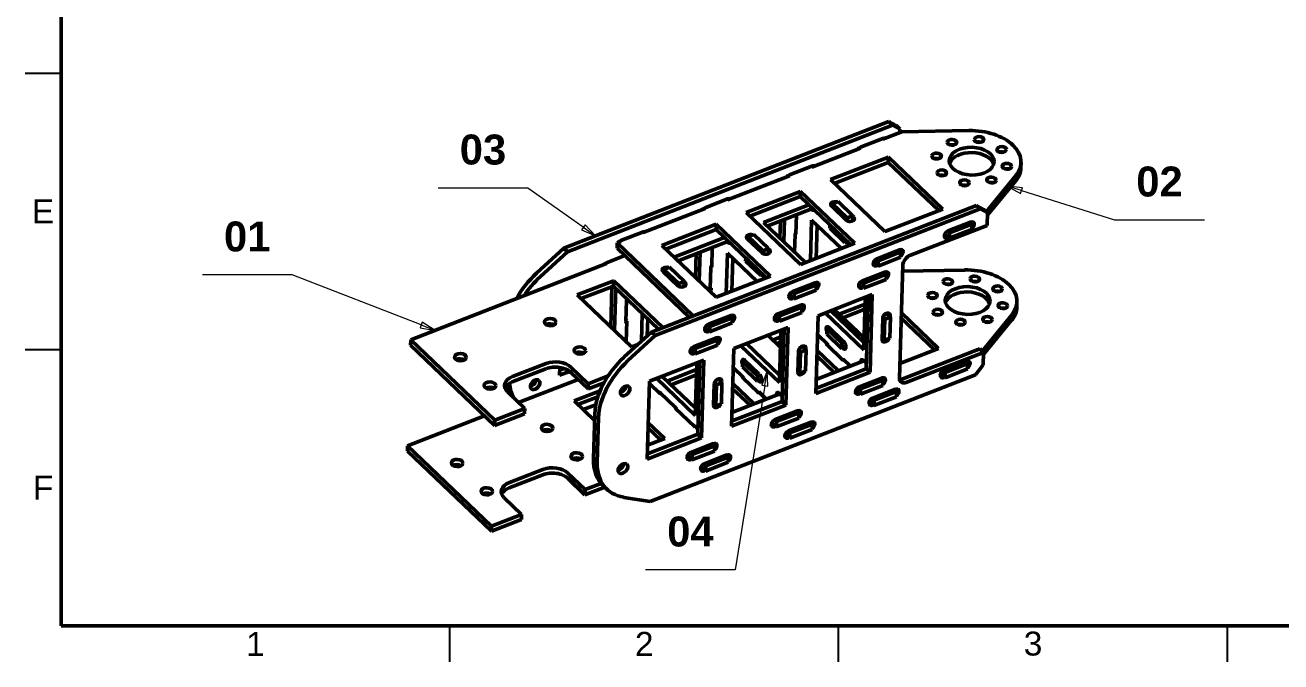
# Model space of a CAD drawing. Header units: millimetres. Extents: x 0 to 277, y 3 to 195.
# Drawn here: x 9.3 to 149.3, y 2.7 to 73.6 of the extents above; entities that cross this region are included whole.
import ezdxf

# ---------------------------------------------------------------- set-up
doc = ezdxf.new("R2010")
doc.units = ezdxf.units.MM
doc.header["$LTSCALE"] = 0.666667
doc.layers.add('Sketch Geometry(INTECO)', color=7, linetype='Continuous', lineweight=50)
doc.layers.add('Symbols(INTECO)', color=7, linetype='Continuous', lineweight=18)
doc.layers.add('Visible Edges(INTECO)', color=7, linetype='Continuous', lineweight=50, true_color=0x262659)
doc.styles.add('Baloon tekst - INTECO', font='arialbd.ttf')
doc.styles.add('Current-ISO-INTECO', font='arial.ttf')

# ---------------------------------------------------------------- blocks, each defined once
blk = doc.blocks.new('Borders INTECO Okvir')
at = {"layer": 'Sketch Geometry(INTECO)'}
for p, q in [((20, 287), (20, 10)), ((20, 10), (410, 10))]:
    blk.add_line(p, q, dxfattribs=at)
at = {"layer": 'Sketch Geometry(INTECO)', "lineweight": 25}
for p, q in [((14, 102.33), (20, 102.33)), ((14, 56.17), (20, 56.17)), ((85, 4), (85, 10)), ((150, 4), (150, 10)), ((215, 4), (215, 10))]:
    blk.add_line(p, q, dxfattribs=at)
at = {"layer": 'Symbols(INTECO)', "color": 7, "char_height": 4, "style": 'Current-ISO-INTECO'}
for s, insert, attachment_point in [('\\fArial|b0|i0;\\H4.0000;E', (17, 79.25), 5), ('\\fArial|b0|i0;\\H4.0000;F', (17, 33.08), 5), ('\\fArial|b0|i0;\\H4.0000;1', (52.5, 5), 8), ('\\fArial|b0|i0;\\H4.0000;2', (117.5, 5), 8), ('\\fArial|b0|i0;\\H4.0000;3', (182.5, 5), 8)]:
    blk.add_mtext(s, dxfattribs=dict(at, insert=insert, attachment_point=attachment_point))
blk = doc.blocks.new('Balloon1')
at = {"layer": 'Symbols(INTECO)'}
blk.add_line((58.63, 68.64), (43.63, 68.64), dxfattribs=at)
at = {"layer": 'Symbols(INTECO)', "color": 7, "linetype": 'Continuous', "lineweight": 18}
for p, q in [((80.2, 60.28), (58.63, 68.64)), ((80.38, 60.74), (80.02, 59.81)), ((80.02, 59.81), (82.53, 59.37)), ((80.2, 60.28), (82.53, 59.37)), ((82.53, 59.37), (80.38, 60.74))]:
    blk.add_line(p, q, dxfattribs=at)
at = {"layer": 'Symbols(INTECO)', "color": 7, "linetype": 'Continuous', "lineweight": 18, "flags": 128}
blk.add_lwpolyline([(80.02, 59.81), (82.53, 59.37), (80.38, 60.74), (80.02, 59.81)], dxfattribs=at)
at = {"layer": 'Symbols(INTECO)', "color": 7}
blk.add_solid([(80.02, 59.81), (82.53, 59.37), (80.38, 60.74), (80.02, 59.81)], dxfattribs=at)
at = {"layer": 'Symbols(INTECO)', "color": 7, "insert": (51.13, 75.03), "char_height": 5, "attachment_point": 5, "style": 'Baloon tekst - INTECO'}
blk.add_mtext('01', dxfattribs=at)
blk = doc.blocks.new('Balloon2')
at = {"layer": 'Symbols(INTECO)', "color": 7, "linetype": 'Continuous', "lineweight": 18}
for p, q in [((180.56, 82.72), (178.18, 83.47)), ((180.71, 83.2), (178.18, 83.47)), ((178.18, 83.47), (180.41, 82.24)), ((180.41, 82.24), (180.71, 83.2)), ((180.56, 82.72), (196.14, 77.83))]:
    blk.add_line(p, q, dxfattribs=at)
at = {"layer": 'Symbols(INTECO)'}
blk.add_line((196.14, 77.83), (211.14, 77.83), dxfattribs=at)
at = {"layer": 'Symbols(INTECO)', "color": 7, "linetype": 'Continuous', "lineweight": 18, "flags": 128}
blk.add_lwpolyline([(180.71, 83.2), (178.18, 83.47), (180.41, 82.24), (180.71, 83.2)], dxfattribs=at)
at = {"layer": 'Symbols(INTECO)', "color": 7}
blk.add_solid([(180.71, 83.2), (178.18, 83.47), (180.41, 82.24), (180.71, 83.2)], dxfattribs=at)
at = {"layer": 'Symbols(INTECO)', "color": 7, "insert": (203.64, 84.21), "char_height": 5, "attachment_point": 5, "style": 'Baloon tekst - INTECO'}
blk.add_mtext('02', dxfattribs=at)
blk = doc.blocks.new('Balloon3')
at = {"layer": 'Symbols(INTECO)'}
blk.add_line((98.04, 83.16), (83.04, 83.16), dxfattribs=at)
at = {"layer": 'Symbols(INTECO)', "color": 7, "linetype": 'Continuous', "lineweight": 18}
for p, q in [((107.31, 76.61), (98.04, 83.16)), ((107.6, 77.02), (107.02, 76.2)), ((107.02, 76.2), (109.35, 75.17)), ((107.31, 76.61), (109.35, 75.17)), ((109.35, 75.17), (107.6, 77.02))]:
    blk.add_line(p, q, dxfattribs=at)
at = {"layer": 'Symbols(INTECO)', "color": 7, "linetype": 'Continuous', "lineweight": 18, "flags": 128}
blk.add_lwpolyline([(107.02, 76.2), (109.35, 75.17), (107.6, 77.02), (107.02, 76.2)], dxfattribs=at)
at = {"layer": 'Symbols(INTECO)', "color": 7}
blk.add_solid([(107.02, 76.2), (109.35, 75.17), (107.6, 77.02), (107.02, 76.2)], dxfattribs=at)
at = {"layer": 'Symbols(INTECO)', "color": 7, "insert": (90.54, 89.55), "char_height": 5, "attachment_point": 5, "style": 'Baloon tekst - INTECO'}
blk.add_mtext('03', dxfattribs=at)
blk = doc.blocks.new('Balloon4')
at = {"layer": 'Symbols(INTECO)', "color": 7, "linetype": 'Continuous', "lineweight": 18}
for p, q in [((138.04, 52.62), (137.15, 50.23)), ((137.65, 50.15), (138.04, 52.62)), ((138.14, 50.07), (138.04, 52.62)), ((137.65, 50.15), (132.72, 19.36)), ((137.15, 50.23), (138.14, 50.07))]:
    blk.add_line(p, q, dxfattribs=at)
at = {"layer": 'Symbols(INTECO)'}
blk.add_line((132.72, 19.36), (117.72, 19.36), dxfattribs=at)
at = {"layer": 'Symbols(INTECO)', "color": 7, "linetype": 'Continuous', "lineweight": 18, "flags": 128}
blk.add_lwpolyline([(138.14, 50.07), (138.04, 52.62), (137.15, 50.23), (138.14, 50.07)], dxfattribs=at)
at = {"layer": 'Symbols(INTECO)', "color": 7}
blk.add_solid([(138.14, 50.07), (138.04, 52.62), (137.15, 50.23), (138.14, 50.07)], dxfattribs=at)
at = {"layer": 'Symbols(INTECO)', "color": 7, "insert": (125.22, 25.74), "char_height": 5, "attachment_point": 5, "style": 'Baloon tekst - INTECO'}
blk.add_mtext('04', dxfattribs=at)

msp = doc.modelspace()

# ---------------------------------------------------------------- linework, layer by layer
at = {"layer": 'Visible Edges(INTECO)'}
for p, q in [((105.6, 62.85), (69.36, 48.73)), ((106.02, 62.45), (69.78, 48.34)), ((107.05, 61.69), (104.94, 60.87)), ((106.41, 62.39), (105.6, 62.85)), ((105.6, 62.85), (106.02, 62.45)), ((106.02, 62.45), (106.83, 61.99)), ((106.83, 61.99), (106.41, 62.39)), ((106.82, 61.6), (106.83, 61.99)), ((114.51, 61.83), (107.05, 61.69)), ((102.44, 59.99), (104.94, 60.97)), ((104.87, 60.94), (104.94, 60.87)), ((102.43, 59.89), (97.01, 57.78)), ((99.08, 56.37), (105.55, 58.88)), ((102.43, 59.89), (102.37, 59.96)), ((105.55, 58.88), (105.53, 58.29)), ((105.55, 58.88), (111.6, 53.1)), ((94.51, 56.9), (97.01, 57.88)), ((97.01, 57.78), (96.94, 57.85)), ((105.53, 58.29), (99.51, 55.95)), ((111.15, 52.92), (105.53, 58.29)), ((120.31, 57.68), (120.33, 58.27)), ((94.51, 56.81), (87.62, 54.12)), ((94.44, 56.87), (94.51, 56.81)), ((105.13, 50.58), (99.08, 56.37)), ((116.45, 52.8), (119.75, 56.82)), ((116.59, 52.41), (119.73, 56.23)), ((89.69, 52.71), (95.74, 55.07)), ((95.74, 55.07), (95.72, 54.48)), ((95.74, 55.07), (101.8, 49.28)), ((115.37, 53.51), (79.14, 39.4)), ((85.05, 53.21), (85.12, 53.15)), ((85.12, 53.25), (87.62, 54.22)), ((87.62, 54.12), (87.55, 54.19)), ((95.72, 54.48), (90.12, 52.29)), ((91.62, 51.61), (96.66, 53.58)), ((101.35, 49.11), (95.72, 54.48)), ((100.85, 51.87), (99.19, 53.45)), ((99.3, 53.69), (99.29, 53.35)), ((99.93, 53.93), (99.3, 53.69)), ((100.96, 52.11), (99.3, 53.69)), ((99.93, 53.93), (101.58, 52.35)), ((116.19, 53.05), (115.37, 53.51)), ((115.37, 53.51), (115.79, 53.12)), ((85.12, 53.15), (78.23, 50.47)), ((115.79, 53.12), (79.55, 39.01)), ((95.75, 46.92), (89.69, 52.71)), ((97.1, 53.17), (92.05, 51.2)), ((93.95, 51.94), (93.88, 49.46)), ((95.31, 52.47), (95.24, 50.29)), ((96.85, 47.36), (96.99, 51.86)), ((97.02, 53.04), (96.95, 53.11)), ((96.99, 51.86), (100.3, 48.7)), ((100.95, 51.8), (100.96, 52.11)), ((101.58, 52.35), (100.96, 52.11)), ((101.58, 52.35), (101.57, 51.78)), ((101.58, 52.29), (101.68, 52.2)), ((111.6, 53.1), (105.13, 50.58)), ((115.79, 53.12), (116.6, 52.66)), ((116.6, 52.66), (116.19, 53.05)), ((116.56, 51.28), (116.6, 52.66)), ((75.73, 49.59), (78.24, 50.57)), ((78.23, 50.47), (78.16, 50.54)), ((80.3, 49.05), (86.35, 51.41)), ((86.34, 50.82), (80.74, 48.64)), ((86.35, 51.41), (86.34, 50.82)), ((91.96, 45.45), (86.34, 50.82)), ((86.35, 51.41), (92.41, 45.62)), ((96.3, 47.14), (91.62, 51.61)), ((93.46, 49.85), (93.52, 51.77)), ((97.59, 51.29), (97.48, 47.6)), ((99.03, 51.32), (99.02, 50.95)), ((100.67, 49.37), (99.02, 50.95)), ((108, 47.95), (116.56, 51.28)), ((112.14, 50.62), (112.34, 50.43)), ((112.21, 50.66), (114.71, 51.63)), ((114.83, 50.81), (112.33, 49.84)), ((112.34, 50.43), (112.33, 49.84)), ((112.34, 50.43), (114.85, 51.4)), ((114.85, 51.4), (114.64, 51.6)), ((114.85, 51.4), (114.83, 50.81)), ((75.3, 48.74), (75.31, 49.33)), ((75.73, 49.49), (75.31, 49.33)), ((75.31, 49.33), (83.8, 41.22)), ((75.66, 49.56), (75.73, 49.49)), ((86.36, 43.27), (80.3, 49.05)), ((81.67, 47.74), (87.27, 49.92)), ((87.71, 49.51), (82.11, 47.33)), ((87.63, 49.38), (87.56, 49.45)), ((91.46, 48.22), (89.81, 49.79)), ((89.92, 50.03), (89.91, 49.7)), ((90.54, 50.27), (89.92, 50.03)), ((91.57, 48.45), (89.92, 50.03)), ((90.54, 50.27), (92.19, 48.7)), ((95.08, 48.31), (95.14, 50.25)), ((95.24, 50.29), (95.16, 50.37)), ((101.8, 49.28), (95.75, 46.92)), ((100.68, 49.74), (100.67, 49.37)), ((100.95, 49.48), (100.67, 49.37)), ((100.88, 49.36), (100.8, 49.43)), ((111.83, 50.29), (111.85, 50.3)), ((112.33, 49.84), (111.84, 50.31)), ((112.26, 49.9), (112.19, 49.87)), ((66.33, 45.95), (69.36, 48.73)), ((69.78, 48.34), (66.75, 45.55)), ((69.36, 48.73), (69.78, 48.34)), ((74.11, 47.11), (76.16, 47.91)), ((75.3, 48.74), (83.35, 41.04)), ((84.05, 45.47), (84.13, 48.12)), ((84.56, 48.28), (84.47, 45.07)), ((85.92, 48.81), (85.85, 46.64)), ((87.47, 43.7), (87.6, 48.2)), ((87.6, 48.2), (90.91, 45.04)), ((88.2, 47.63), (88.09, 43.94)), ((89.64, 47.66), (89.63, 47.3)), ((91.56, 48.14), (91.57, 48.45)), ((92.19, 48.7), (91.57, 48.45)), ((92.19, 48.7), (92.18, 48.13)), ((92.19, 48.64), (92.29, 48.54)), ((104.28, 47.57), (106.78, 48.54)), ((106.9, 47.73), (104.4, 46.75)), ((106.92, 48.32), (104.42, 47.34)), ((106.71, 48.52), (106.92, 48.32)), ((106.92, 48.32), (106.9, 47.73)), ((74.11, 47.02), (52.31, 38.52)), ((74.04, 47.08), (74.11, 47.02)), ((80.53, 46.37), (80.52, 46.04)), ((81.15, 46.62), (80.53, 46.37)), ((82.18, 44.8), (80.53, 46.37)), ((81.15, 46.62), (82.81, 45.04)), ((85.68, 44.24), (85.75, 46.6)), ((85.85, 46.64), (85.77, 46.72)), ((91.28, 45.72), (89.63, 47.3)), ((103.9, 47.2), (103.92, 47.21)), ((104.4, 46.75), (103.91, 47.22)), ((104.42, 47.34), (104.21, 47.54)), ((104.33, 46.81), (104.26, 46.78)), ((104.42, 47.34), (104.4, 46.75)), ((106.78, 34.26), (107.15, 46.84)), ((114.05, 46.3), (107.13, 46.18)), ((70.86, 43.53), (74.93, 45.11)), ((74.91, 44.52), (74.93, 45.11)), ((74.93, 45.11), (80.4, 39.89)), ((82.07, 44.56), (80.42, 46.14)), ((82.17, 44.49), (82.18, 44.8)), ((82.81, 45.04), (82.18, 44.8)), ((82.81, 45.04), (82.79, 44.47)), ((82.8, 44.98), (82.9, 44.88)), ((92.41, 45.62), (86.36, 43.27)), ((91.29, 46.08), (91.28, 45.72)), ((91.56, 45.83), (91.28, 45.72)), ((91.49, 45.7), (91.41, 45.77)), ((94.89, 43.91), (97.4, 44.89)), ((97.32, 44.86), (97.53, 44.66)), ((102.8, 44.86), (102.59, 45.06)), ((102.66, 45.09), (105.16, 46.07)), ((105.28, 45.25), (102.78, 44.27)), ((102.8, 44.86), (102.78, 44.27)), ((105.3, 45.84), (102.8, 44.86)), ((105.09, 46.04), (105.3, 45.84)), ((105.3, 45.84), (105.28, 45.25)), ((76.91, 37.74), (70.86, 43.53)), ((74.91, 44.52), (71.29, 43.12)), ((74.61, 39.95), (74.74, 44.46)), ((79.94, 39.71), (74.91, 44.52)), ((75.16, 44.28), (75.02, 39.55)), ((85.78, 44.28), (85.68, 44.37)), ((85.78, 44.28), (85.77, 43.83)), ((94.51, 43.54), (94.53, 43.55)), ((95.01, 43.09), (94.52, 43.56)), ((95.03, 43.68), (94.82, 43.88)), ((97.51, 44.07), (95.01, 43.09)), ((95.03, 43.68), (95.01, 43.09)), ((97.53, 44.66), (95.03, 43.68)), ((97.53, 44.66), (97.51, 44.07)), ((97.7, 41.22), (103.75, 43.58)), ((102.28, 44.72), (102.3, 44.73)), ((102.78, 44.27), (102.29, 44.74)), ((102.71, 44.34), (102.64, 44.31)), ((103.08, 35.32), (103.32, 43.41)), ((103.75, 43.58), (103.5, 34.93)), ((76.29, 40.58), (76.36, 42.94)), ((76.47, 42.98), (76.38, 43.06)), ((76.47, 43.04), (76.47, 42.98)), ((93.27, 41.44), (95.78, 42.41)), ((95.91, 42.18), (93.41, 41.21)), ((94.94, 43.16), (94.87, 43.13)), ((95.7, 42.38), (95.91, 42.18)), ((95.91, 42.18), (95.89, 41.59)), ((100.05, 41.4), (102.94, 42.52)), ((102.96, 43.27), (102.79, 37.43)), ((119.85, 42.15), (119.87, 42.74)), ((76.4, 40.62), (76.3, 40.72)), ((76.4, 40.62), (76.33, 38.31)), ((78.03, 38.38), (78.12, 41.46)), ((78.72, 40.88), (78.66, 38.97)), ((85.5, 40.26), (88.01, 41.23)), ((88.14, 41), (85.64, 40.03)), ((87.93, 41.2), (88.14, 41)), ((88.14, 41), (88.13, 40.41)), ((92.89, 41.07), (92.91, 41.07)), ((93.39, 40.62), (92.9, 41.09)), ((93.41, 41.21), (93.2, 41.4)), ((93.32, 40.68), (93.25, 40.65)), ((95.89, 41.59), (93.39, 40.62)), ((93.41, 41.21), (93.39, 40.62)), ((97.44, 32.57), (97.7, 41.22)), ((102.79, 37.43), (98.5, 41.53)), ((99.12, 41.77), (102.81, 38.25)), ((102.83, 38.74), (99.5, 41.92)), ((102.92, 41.93), (100.48, 40.98)), ((104.84, 38.56), (104.91, 40.92)), ((105.15, 40.83), (104.93, 41.04)), ((105.08, 38.47), (105.15, 40.83)), ((105.78, 41.07), (105.15, 40.83)), ((105.35, 41.48), (105.78, 41.07)), ((105.78, 41.07), (105.71, 38.71)), ((105.74, 41.24), (105.74, 41.11)), ((110.69, 37.4), (106.97, 40.95)), ((106.99, 41.54), (111.14, 37.58)), ((115.99, 37.28), (119.29, 41.3)), ((116.13, 36.88), (119.27, 40.71)), ((76.1, 36.62), (79.14, 39.4)), ((79.14, 39.4), (79.55, 39.01)), ((85.12, 39.89), (85.14, 39.89)), ((85.62, 39.44), (85.13, 39.91)), ((85.64, 40.03), (85.43, 40.22)), ((85.56, 39.5), (85.48, 39.47)), ((88.13, 40.41), (85.62, 39.44)), ((85.64, 40.03), (85.62, 39.44)), ((88.31, 37.56), (94.36, 39.92)), ((93.57, 39.61), (93.4, 33.77)), ((93.69, 31.67), (93.93, 39.75)), ((94.36, 39.92), (94.11, 31.27)), ((98.69, 39.75), (98.67, 39.16)), ((98.97, 39.86), (98.69, 39.75)), ((98.69, 39.75), (100.34, 38.17)), ((98.9, 39.93), (100.55, 38.35)), ((52.29, 37.94), (52.31, 38.52)), ((52.29, 37.94), (61.65, 29)), ((52.31, 38.52), (61.67, 29.59)), ((79.55, 39.01), (76.52, 36.22)), ((77.64, 38.03), (76.91, 37.74)), ((83.88, 37.78), (86.39, 38.76)), ((86.51, 37.94), (84, 36.96)), ((86.52, 38.53), (84.02, 37.55)), ((86.31, 38.73), (86.52, 38.53)), ((86.52, 38.53), (86.51, 37.94)), ((93.4, 33.77), (89.11, 37.87)), ((89.73, 38.12), (93.42, 34.59)), ((93.51, 37.68), (92.09, 39.04)), ((92.64, 38.51), (93.55, 38.87)), ((93.53, 38.28), (93.07, 38.1)), ((95.96, 37.82), (96.39, 37.42)), ((97.64, 39.11), (98.84, 37.97)), ((100.32, 37.58), (98.67, 39.16)), ((100.39, 36.35), (98.74, 37.93)), ((98.84, 37.83), (98.84, 37.97)), ((100.34, 38.17), (100.32, 37.58)), ((100.34, 38.17), (100.61, 38.28)), ((105.08, 38.47), (104.84, 38.7)), ((105.71, 38.71), (105.08, 38.47)), ((83.5, 37.41), (83.52, 37.42)), ((84, 36.96), (83.51, 37.43)), ((84.02, 37.55), (83.81, 37.75)), ((83.94, 37.02), (83.86, 36.99)), ((84.02, 37.55), (84, 36.96)), ((88.06, 28.92), (88.31, 37.56)), ((95.45, 34.9), (95.52, 37.26)), ((95.76, 37.17), (95.54, 37.38)), ((95.69, 34.81), (95.76, 37.17)), ((96.39, 37.42), (95.76, 37.17)), ((96.39, 37.42), (96.32, 35.06)), ((96.36, 37.59), (96.35, 37.45)), ((99.51, 34.89), (97.57, 36.75)), ((97.59, 37.34), (99.97, 35.07)), ((100.81, 37.78), (100.32, 37.58)), ((100.53, 37.57), (100.45, 37.64)), ((100.49, 36.39), (101.32, 35.6)), ((100.49, 36.39), (100.49, 36.28)), ((111.14, 37.58), (106.82, 35.89)), ((107.17, 34.2), (115.73, 37.53)), ((116.14, 37.13), (107.59, 33.8)), ((115.73, 37.53), (116.14, 37.13)), ((116.1, 35.76), (116.14, 37.13)), ((67.38, 35.3), (63.63, 33.84)), ((63.65, 34.43), (67.4, 35.89)), ((68.9, 34.59), (68.92, 35.45)), ((70, 35.02), (68.9, 34.59)), ((68.91, 35.16), (69.38, 35.34)), ((70.17, 35.49), (72.1, 33.65)), ((78.92, 33.91), (84.97, 36.26)), ((80.89, 33.94), (84.16, 35.21)), ((84.18, 35.95), (84.01, 30.12)), ((84.31, 28.01), (84.54, 36.09)), ((84.97, 36.26), (84.72, 27.62)), ((88.25, 35.46), (89.45, 34.31)), ((89.3, 36.1), (89.28, 35.51)), ((90.93, 33.93), (89.28, 35.51)), ((89.58, 36.21), (89.3, 36.1)), ((89.3, 36.1), (90.95, 34.52)), ((89.51, 36.27), (91.16, 34.7)), ((95.69, 34.81), (95.46, 35.04)), ((96.32, 35.06), (95.69, 34.81)), ((97.46, 33.13), (103.08, 35.32)), ((102.82, 36.18), (97.49, 34.1)), ((102.75, 36.25), (103.1, 35.92)), ((103.5, 34.93), (103.08, 35.32)), ((111.68, 35.1), (111.88, 34.9)), ((111.75, 35.13), (114.25, 36.11)), ((114.37, 35.29), (111.87, 34.31)), ((111.88, 34.9), (114.39, 35.88)), ((114.39, 35.88), (114.18, 36.08)), ((114.39, 35.88), (114.37, 35.29)), ((116.1, 35.76), (115.24, 34.65)), ((70.96, 34.13), (64.31, 31.55)), ((72.08, 33.06), (70.15, 34.9)), ((72.08, 33.06), (73.85, 33.75)), ((72.1, 33.65), (72.08, 33.06)), ((72.1, 33.65), (74.3, 34.51)), ((78.67, 25.26), (78.92, 33.91)), ((80.12, 32.52), (78.92, 33.67)), ((79, 20.53), (115.24, 34.65)), ((84.01, 30.12), (79.72, 34.22)), ((80.34, 34.46), (84.03, 30.93)), ((84.14, 34.62), (81.33, 33.52)), ((86.06, 31.25), (86.13, 33.61)), ((86.38, 33.51), (86.15, 33.73)), ((87, 33.76), (86.38, 33.51)), ((86.57, 34.17), (87, 33.76)), ((87, 33.76), (86.93, 31.4)), ((86.97, 33.93), (86.96, 33.79)), ((88.2, 33.68), (90.58, 31.41)), ((91, 32.69), (89.35, 34.27)), ((89.45, 34.17), (89.45, 34.31)), ((90.95, 34.52), (90.93, 33.93)), ((91.42, 34.12), (90.93, 33.93)), ((90.95, 34.52), (91.23, 34.62)), ((91.14, 33.91), (91.07, 33.98)), ((103.5, 34.93), (97.44, 32.57)), ((102.31, 33.3), (104.82, 34.28)), ((104.95, 34.05), (102.45, 33.07)), ((104.74, 34.25), (104.95, 34.05)), ((104.95, 34.05), (104.93, 33.46)), ((111.37, 34.76), (111.39, 34.77)), ((111.87, 34.31), (111.38, 34.78)), ((111.8, 34.38), (111.73, 34.35)), ((111.88, 34.9), (111.87, 34.31)), ((65.01, 30.89), (63.08, 32.73)), ((70.51, 31.74), (73.43, 32.87)), ((73.17, 32.19), (70.94, 31.32)), ((80.12, 32.62), (81.77, 31.04)), ((80.12, 32.52), (80.19, 32.55)), ((86.31, 31.16), (86.38, 33.51)), ((93.44, 32.52), (88.1, 30.45)), ((90.13, 31.24), (88.18, 33.09)), ((91.1, 32.73), (91.93, 31.94)), ((91.1, 32.73), (91.1, 32.62)), ((93.36, 32.59), (93.71, 32.26)), ((101.93, 32.93), (101.95, 32.94)), ((102.43, 32.48), (101.94, 32.95)), ((102.45, 33.07), (102.24, 33.27)), ((102.36, 32.55), (102.29, 32.52)), ((104.93, 33.46), (102.43, 32.48)), ((102.45, 33.07), (102.43, 32.48)), ((103.82, 32.05), (106.33, 33.02)), ((106.44, 32.2), (103.94, 31.23)), ((106.46, 32.79), (103.96, 31.82)), ((106.25, 32.99), (106.46, 32.79)), ((106.46, 32.79), (106.44, 32.2)), ((61.67, 29.59), (65.01, 30.89)), ((64.99, 30.3), (65.01, 30.89)), ((72.8, 29.55), (70.51, 31.74)), ((71.53, 30.76), (72.94, 31.31)), ((81.84, 30.97), (81.77, 30.94)), ((83.97, 28.84), (81.77, 30.94)), ((86.31, 31.16), (86.07, 31.38)), ((86.93, 31.4), (86.31, 31.16)), ((94.11, 31.27), (88.06, 28.92)), ((88.07, 29.48), (93.69, 31.67)), ((94.11, 31.27), (93.69, 31.67)), ((103.44, 31.67), (103.46, 31.68)), ((103.94, 31.23), (103.45, 31.7)), ((103.96, 31.82), (103.75, 32.01)), ((103.87, 31.29), (103.8, 31.26)), ((103.96, 31.82), (103.94, 31.23)), ((60.53, 30.07), (51.96, 26.73)), ((61.65, 29), (64.99, 30.3)), ((61.65, 29), (61.67, 29.59)), ((72.68, 25.28), (72.82, 30.29)), ((73.24, 29.9), (73.09, 24.88)), ((93.06, 29.42), (92.85, 29.61)), ((92.92, 29.65), (95.43, 30.62)), ((95.55, 29.8), (93.04, 28.83)), ((93.06, 29.42), (93.04, 28.83)), ((95.56, 30.39), (93.06, 29.42)), ((95.35, 30.59), (95.56, 30.39)), ((95.56, 30.39), (95.55, 29.8)), ((78.69, 25.82), (84.31, 28.01)), ((80.18, 27.36), (78.77, 28.71)), ((78.79, 29.3), (80.63, 27.54)), ((84.05, 28.87), (83.97, 28.84)), ((83.98, 28.94), (84.32, 28.6)), ((84.72, 27.62), (84.31, 28.01)), ((92.54, 29.28), (92.56, 29.28)), ((93.04, 28.83), (92.55, 29.3)), ((92.98, 28.89), (92.9, 28.86)), ((94.05, 28.02), (94.07, 28.03)), ((94.55, 27.57), (94.06, 28.04)), ((94.57, 28.16), (94.36, 28.36)), ((94.43, 28.39), (96.94, 29.36)), ((97.05, 28.55), (94.55, 27.57)), ((94.57, 28.16), (94.55, 27.57)), ((97.07, 29.13), (94.57, 28.16)), ((96.86, 29.34), (97.07, 29.13)), ((97.07, 29.13), (97.05, 28.55)), ((51.94, 26.14), (51.96, 26.73)), ((51.96, 26.73), (61.32, 17.79)), ((84.72, 27.62), (78.67, 25.26)), ((80.63, 27.54), (78.71, 26.79)), ((83.54, 25.99), (86.04, 26.97)), ((86.17, 26.74), (83.67, 25.76)), ((85.96, 26.94), (86.17, 26.74)), ((86.17, 26.74), (86.16, 26.15)), ((94.49, 27.63), (94.41, 27.6)), ((51.94, 26.14), (61.3, 17.21)), ((83.15, 25.62), (83.18, 25.63)), ((83.65, 25.17), (83.16, 25.64)), ((83.67, 25.76), (83.47, 25.96)), ((83.59, 25.23), (83.51, 25.2)), ((86.16, 26.15), (83.65, 25.17)), ((83.67, 25.76), (83.65, 25.17)), ((85.05, 24.73), (87.55, 25.71)), ((87.68, 25.48), (85.18, 24.5)), ((87.47, 25.68), (87.68, 25.48)), ((87.68, 25.48), (87.67, 24.89)), ((63.3, 22.64), (67.05, 24.1)), ((84.66, 24.36), (84.69, 24.37)), ((85.16, 23.91), (84.67, 24.38)), ((85.18, 24.5), (84.98, 24.7)), ((85.1, 23.98), (85.02, 23.95)), ((87.67, 24.89), (85.16, 23.91)), ((85.18, 24.5), (85.16, 23.91)), ((67.04, 23.51), (63.28, 22.05)), ((71.73, 21.27), (69.81, 23.11)), ((69.82, 23.7), (71.75, 21.86)), ((71.75, 21.86), (73.52, 22.55)), ((71.73, 21.27), (73.93, 22.12)), ((71.75, 21.86), (71.73, 21.27)), ((74.17, 21.9), (73.75, 22.29)), ((76.07, 20.99), (79, 20.53)), ((64.66, 19.09), (62.73, 20.94)), ((61.3, 17.21), (64.64, 18.51)), ((61.32, 17.79), (64.66, 19.09)), ((64.64, 18.51), (64.66, 19.09)), ((61.3, 17.21), (61.32, 17.79))]:
    msp.add_line(p, q, dxfattribs=at)
for centre, major_axis, ratio, start_param, end_param in [((114.83, 58.43), (5.5, -0.16), 0.617765, 5.837396, 7.931791), ((104.52, 60.97), (0.345, 0.362), 0.648387, 5.166115, 5.215457), ((104.93, 60.57), (0.345, 0.362), 0.648387, 0.223893, 0.946627), ((112.61, 59.94), (-0.525, 0.016), 0.617765, 4.283014, 5.141764), ((115.62, 60.25), (-0.525, 0.016), 0.617765, 4.283014, 5.141764), ((102.43, 59.6), (0.345, 0.362), 0.648387, 0.946627, 1.669362), ((114.82, 57.84), (2.5, -0.07), 0.617765, 0.192117, 2.949476), ((118.15, 59.14), (-0.525, 0.016), 0.617765, 4.283014, 5.141764), ((96.59, 57.88), (0.345, 0.362), 0.648387, 5.166115, 5.215457), ((97, 57.49), (0.345, 0.362), 0.648387, 0.223893, 0.946627), ((110.9, 58.41), (-0.525, 0.016), 0.617765, 4.283014, 5.141764), ((118.73, 57.27), (-0.525, 0.016), 0.617765, 4.283014, 5.141764), ((114.82, 57.84), (5.5, -0.16), 0.617765, 5.837396, 6.283185), ((94.5, 56.51), (0.345, 0.362), 0.648387, 0.946627, 1.669362), ((111.48, 56.54), (-0.525, 0.016), 0.617765, 4.283014, 5.141764), ((117.02, 55.74), (-0.525, 0.016), 0.617765, 4.283014, 5.141764), ((114.01, 55.43), (-0.525, 0.016), 0.617765, 4.283014, 5.141764), ((85.11, 52.85), (0.345, 0.362), 0.648387, 0.946627, 1.669362), ((87.2, 54.22), (0.345, 0.362), 0.648387, 5.166115, 5.215457), ((87.61, 53.83), (0.345, 0.362), 0.648387, 0.223893, 0.946627), ((99.61, 53.61), (-0.5, 0.015), 0.617765, 4.295464, 6.884594), ((97.03, 53.43), (0.181, -0.466), 0.444928, 5.521968, 6.55467), ((101.26, 52.03), (0.5, -0.015), 0.617765, 3.743001, 6.884594), ((77.81, 50.57), (0.345, 0.362), 0.648387, 5.166115, 5.215457), ((78.23, 50.17), (0.345, 0.362), 0.648387, 0.223893, 0.946627), ((95.56, 50.42), (0.345, 0.362), 0.648387, 1.794689, 2.517424), ((99.24, 51.33), (-0.181, 0.466), 0.444928, 1.347673, 1.564036), ((112.2, 50.26), (-0.345, -0.362), 0.648387, 4.08822, 7.229813), ((114.29, 51.63), (0.345, 0.362), 0.648387, 5.166115, 5.215457), ((114.7, 51.24), (0.345, 0.362), 0.648387, 4.438439, 7.229813), ((75.72, 49.2), (0.345, 0.362), 0.648387, 0.946627, 1.669362), ((87.64, 49.78), (0.181, -0.466), 0.444928, 5.521968, 6.55467), ((90.22, 49.96), (-0.5, 0.015), 0.617765, 4.295464, 6.884594), ((100.89, 49.75), (0.181, -0.466), 0.444928, 5.521968, 6.55467), ((89.85, 47.67), (-0.181, 0.466), 0.444928, 1.347673, 1.564036), ((91.88, 48.38), (0.5, -0.015), 0.617765, 3.743001, 6.884594), ((106.36, 48.55), (0.345, 0.362), 0.648387, 5.166115, 5.215457), ((106.77, 48.15), (0.345, 0.362), 0.648387, 4.438439, 7.229813), ((107.98, 47.17), (-0.691, -0.723), 0.648387, 4.08822, 5.659016), ((74.1, 46.72), (0.345, 0.362), 0.648387, 0.946627, 1.669362), ((80.84, 46.3), (-0.5, 0.015), 0.617765, 4.295464, 6.884594), ((86.17, 46.76), (0.345, 0.362), 0.648387, 1.794689, 2.517424), ((104.27, 47.18), (-0.345, -0.362), 0.648387, 4.08822, 7.229813), ((114.37, 42.91), (5.5, -0.16), 0.617765, 5.837396, 7.931791), ((69.31, 42.06), (5.18, 5.42), 0.648387, 1.470226, 1.959637), ((69.72, 41.67), (-5.18, -5.42), 0.648387, 4.611819, 4.984414), ((82.49, 44.72), (0.5, -0.015), 0.617765, 3.743001, 6.884594), ((91.5, 46.09), (0.181, -0.466), 0.444928, 5.521968, 6.55467), ((96.97, 44.89), (0.345, 0.362), 0.648387, 5.166115, 5.215457), ((97.38, 44.5), (0.345, 0.362), 0.648387, 4.438439, 7.229813), ((102.65, 44.7), (-0.345, -0.362), 0.648387, 4.08822, 7.229813), ((104.74, 46.07), (0.345, 0.362), 0.648387, 5.166115, 5.215457), ((105.15, 45.68), (0.345, 0.362), 0.648387, 4.438439, 7.229813), ((115.16, 44.72), (-0.525, 0.016), 0.617765, 4.283014, 5.141764), ((86.1, 44.4), (-0.345, -0.362), 0.648387, 5.659016, 6.381751), ((94.88, 43.52), (-0.345, -0.362), 0.648387, 4.08822, 7.229813), ((114.36, 42.32), (2.5, -0.07), 0.617765, 0.192117, 2.949476), ((112.15, 44.42), (-0.525, 0.016), 0.617765, 4.283014, 5.141764), ((117.69, 43.62), (-0.525, 0.016), 0.617765, 4.283014, 5.141764), ((76.78, 43.1), (0.345, 0.362), 0.648387, 2.124004, 2.517424), ((95.35, 42.41), (0.345, 0.362), 0.648387, 5.166115, 5.215457), ((95.76, 42.02), (0.345, 0.362), 0.648387, 4.438439, 7.229813), ((110.44, 42.88), (-0.525, 0.016), 0.617765, 4.283014, 5.141764), ((118.27, 41.75), (-0.525, 0.016), 0.617765, 4.283014, 5.141764), ((114.36, 42.32), (5.5, -0.16), 0.617765, 5.837396, 6.283185), ((87.58, 41.23), (0.345, 0.362), 0.648387, 5.166115, 5.215457), ((88, 40.84), (0.345, 0.362), 0.648387, 4.438439, 7.229813), ((93.26, 41.04), (-0.345, -0.362), 0.648387, 4.08822, 7.229813), ((105.33, 41.08), (0.345, 0.362), 0.648387, 5.659016, 8.800609), ((111.02, 41.02), (-0.525, 0.016), 0.617765, 4.283014, 5.141764), ((67.84, 39.92), (-0.65, 0.019), 0.617765, 3.966338, 5.45844), ((76.71, 40.74), (-0.345, -0.362), 0.648387, 5.659016, 6.381751), ((85.49, 39.86), (-0.345, -0.362), 0.648387, 4.08822, 7.229813), ((98.89, 39.54), (-0.181, 0.466), 0.444928, 5.521968, 7.847221), ((113.55, 39.91), (-0.525, 0.016), 0.617765, 4.283014, 5.141764), ((116.56, 40.21), (-0.525, 0.016), 0.617765, 4.283014, 5.141764), ((85.96, 38.76), (0.345, 0.362), 0.648387, 5.166115, 5.215457), ((86.38, 38.36), (0.345, 0.362), 0.648387, 4.438439, 7.229813), ((95.94, 37.42), (0.345, 0.362), 0.648387, 5.659016, 8.800609), ((99.15, 38.09), (-0.5, 0.015), 0.617765, 6.161859, 6.884594), ((100.54, 37.96), (0.181, -0.466), 0.444928, 5.521968, 8.663561), ((105.26, 38.72), (-0.345, -0.362), 0.648387, 5.659016, 8.30407), ((57.82, 36.02), (-0.65, 0.019), 0.617765, 3.966338, 5.45844), ((71.14, 36.76), (-0.65, 0.019), 0.617765, 3.966338, 5.45844), ((79.08, 32.73), (5.18, 5.42), 0.648387, 1.470226, 2.517424), ((83.87, 37.39), (-0.345, -0.362), 0.648387, 4.08822, 7.229813), ((68.49, 34.25), (2, -0.06), 0.617765, 0.601408, 2.172205), ((68.5, 34.84), (-2, 0.06), 0.617765, 3.743001, 5.313797), ((79.5, 32.33), (-5.18, -5.42), 0.648387, 4.611819, 5.659016), ((89.5, 35.88), (-0.181, 0.466), 0.444928, 5.521968, 7.847221), ((95.87, 35.07), (-0.345, -0.362), 0.648387, 5.659016, 8.30407), ((100.8, 36.51), (-0.5, 0.015), 0.617765, 0.601408, 1.324143), ((102.74, 35.86), (-0.181, 0.466), 0.444928, 5.521968, 7.279979), ((111.74, 34.74), (-0.345, -0.362), 0.648387, 4.08822, 7.229813), ((113.83, 36.11), (0.345, 0.362), 0.648387, 5.166115, 5.215457), ((114.24, 35.72), (0.345, 0.362), 0.648387, 4.438439, 7.229813), ((64.75, 33.38), (-2, 0.06), 0.617765, 5.313797, 6.884594), ((64.73, 32.79), (-2, 0.06), 0.617765, 5.313797, 6.042187), ((69.58, 36.65), (-5.18, -5.42), 0.648387, 5.749435, 6.068385), ((65.77, 33.93), (0.449, 0.47), 0.648387, 3.885815, 5.538963), ((86.55, 33.77), (0.345, 0.362), 0.648387, 5.659016, 8.800609), ((89.77, 34.43), (-0.5, 0.015), 0.617765, 6.161859, 6.884594), ((91.15, 34.3), (0.181, -0.466), 0.444928, 5.521968, 8.663561), ((104.39, 34.28), (0.345, 0.362), 0.648387, 5.166115, 5.215457), ((104.8, 33.89), (0.345, 0.362), 0.648387, 4.438439, 7.229813), ((107.61, 34.59), (-0.691, -0.723), 0.648387, 5.659016, 7.229813), ((107.2, 34.98), (-0.691, -0.723), 0.648387, 0.455944, 0.946627), ((61.13, 32.86), (-0.65, 0.019), 0.617765, 3.966338, 5.45844), ((69.16, 37.05), (-5.18, -5.42), 0.648387, 5.867553, 6.068385), ((75.8, 33.24), (0.449, 0.47), 0.648387, 3.885815, 5.538963), ((80.11, 32.23), (-0.181, 0.466), 0.444928, 5.521968, 6.244702), ((91.42, 32.85), (-0.5, 0.015), 0.617765, 0.601408, 1.324143), ((93.35, 32.2), (-0.181, 0.466), 0.444928, 5.521968, 7.279979), ((102.3, 32.91), (-0.345, -0.362), 0.648387, 4.08822, 7.229813), ((105.9, 33.02), (0.345, 0.362), 0.648387, 5.166115, 5.215457), ((106.31, 32.63), (0.345, 0.362), 0.648387, 4.438439, 7.229813), ((81.76, 30.65), (0.181, -0.466), 0.444928, 1.657641, 2.380375), ((86.48, 31.41), (-0.345, -0.362), 0.648387, 5.659016, 8.30407), ((103.81, 31.65), (-0.345, -0.362), 0.648387, 4.08822, 7.229813), ((92.91, 29.25), (-0.345, -0.362), 0.648387, 4.08822, 7.229813), ((95, 30.62), (0.345, 0.362), 0.648387, 5.166115, 5.215457), ((95.42, 30.23), (0.345, 0.362), 0.648387, 4.438439, 7.229813), ((96.93, 28.97), (0.345, 0.362), 0.648387, 4.438439, 7.229813), ((67.49, 28.13), (-0.65, 0.019), 0.617765, 3.966338, 5.45844), ((83.96, 28.54), (-0.181, 0.466), 0.444928, 5.521968, 6.244702), ((94.42, 28), (-0.345, -0.362), 0.648387, 4.08822, 7.229813), ((96.51, 29.37), (0.345, 0.362), 0.648387, 5.166115, 5.215457), ((85.62, 26.97), (0.345, 0.362), 0.648387, 5.166115, 5.215457), ((86.03, 26.57), (0.345, 0.362), 0.648387, 4.438439, 7.229813), ((70.79, 24.97), (-0.65, 0.019), 0.617765, 3.966338, 5.45844), ((78.94, 27.71), (-5.18, -5.42), 0.648387, 5.659016, 6.283185), ((83.52, 25.6), (-0.345, -0.362), 0.648387, 4.08822, 7.229813), ((87.13, 25.71), (0.345, 0.362), 0.648387, 5.166115, 5.215457), ((87.54, 25.31), (0.345, 0.362), 0.648387, 4.438439, 7.229813), ((57.47, 24.23), (-0.65, 0.019), 0.617765, 3.966338, 5.45844), ((68.14, 22.46), (2, -0.06), 0.617765, 0.601408, 2.172205), ((68.15, 23.05), (-2, 0.06), 0.617765, 3.743001, 5.313797), ((79.35, 27.32), (-5.18, -5.42), 0.648387, 5.659016, 6.706214), ((75.54, 24.6), (0.449, 0.47), 0.648387, 3.885815, 5.538963), ((85.03, 24.34), (-0.345, -0.362), 0.648387, 4.08822, 7.229813), ((64.4, 21.59), (-2, 0.06), 0.617765, 5.313797, 6.884594), ((60.78, 21.07), (-0.65, 0.019), 0.617765, 3.966338, 5.45844), ((64.38, 21), (-2, 0.06), 0.617765, 5.313797, 6.042187)]:
    msp.add_ellipse(centre, major_axis=major_axis, ratio=ratio, start_param=start_param, end_param=end_param, dxfattribs=at)
for centre, major_axis, ratio in [((112.63, 60.53), (-0.525, 0.016), 0.617765), ((115.64, 60.84), (-0.525, 0.016), 0.617765), ((110.92, 59), (-0.525, 0.016), 0.617765), ((114.83, 58.43), (2.5, -0.07), 0.617765), ((118.17, 59.73), (0.525, -0.016), 0.617765), ((111.49, 57.13), (-0.525, 0.016), 0.617765), ((118.75, 57.86), (0.525, -0.016), 0.617765), ((114.03, 56.02), (0.525, -0.016), 0.617765), ((117.03, 56.33), (0.525, -0.016), 0.617765), ((112.17, 45.01), (-0.525, 0.016), 0.617765), ((115.18, 45.31), (-0.525, 0.016), 0.617765), ((110.46, 43.47), (-0.525, 0.016), 0.617765), ((114.37, 42.91), (2.5, -0.07), 0.617765), ((117.71, 44.21), (0.525, -0.016), 0.617765), ((118.29, 42.34), (0.525, -0.016), 0.617765), ((67.85, 40.51), (0.65, -0.019), 0.617765), ((111.04, 41.61), (-0.525, 0.016), 0.617765), ((113.57, 40.5), (0.525, -0.016), 0.617765), ((116.58, 40.8), (0.525, -0.016), 0.617765), ((57.84, 36.61), (0.65, -0.019), 0.617765), ((71.16, 37.35), (0.65, -0.019), 0.617765), ((61.14, 33.45), (0.65, -0.019), 0.617765), ((66.18, 33.54), (0.449, 0.47), 0.648387), ((76.21, 32.85), (0.449, 0.47), 0.648387), ((67.51, 28.72), (0.65, -0.019), 0.617765), ((57.49, 24.82), (0.65, -0.019), 0.617765), ((70.81, 25.56), (0.65, -0.019), 0.617765), ((75.96, 24.2), (0.449, 0.47), 0.648387), ((60.79, 21.66), (0.65, -0.019), 0.617765)]:
    msp.add_ellipse(centre, major_axis=major_axis, ratio=ratio, dxfattribs=at)

# ---------------------------------------------------------------- block references
at = {"xscale": 0.6666666666666666, "yscale": 0.6666666666666666, "zscale": 0.6666666666666666}
msp.add_blockref('Borders INTECO Okvir', (0, 0), dxfattribs=at)
at = {"layer": 'Symbols(INTECO)', "xscale": 0.6666666666666666, "yscale": 0.6666666666666666, "zscale": 0.6666666666666666}
for name in ['Balloon3', 'Balloon2', 'Balloon1', 'Balloon4']:
    msp.add_blockref(name, (0, 0), dxfattribs=at)

doc.saveas('drawing.dxf')
